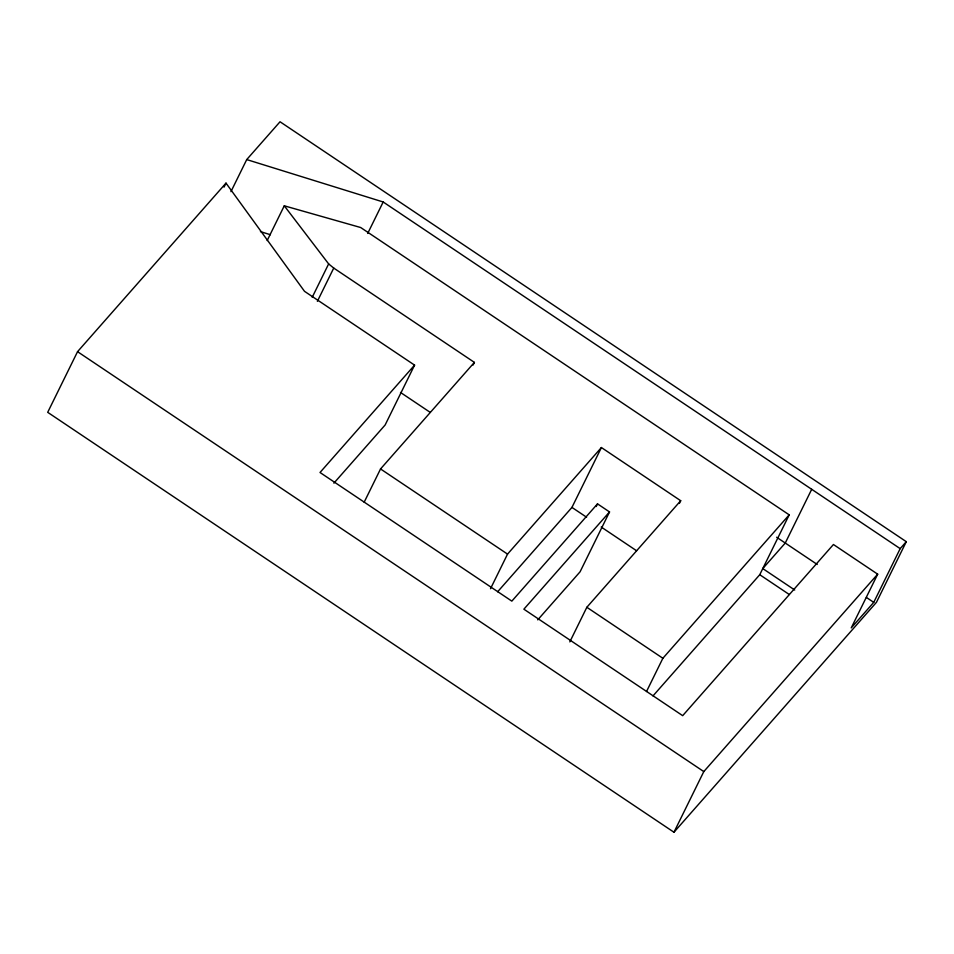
<?xml version="1.0" encoding="UTF-8"?>
<svg xmlns="http://www.w3.org/2000/svg" width="954" height="954" viewBox="0 0 954 954"><rect width="100%" height="100%" fill="white"/><g stroke="black" fill="none" stroke-linecap="round" stroke-linejoin="round"><path stroke-width="1.43" d="M333.9 483.153L385.13 424.995L414.585 365.132L304.505 291.316L226.003 183.12L77.548 351.668L47.7 412.319L673.965 832.234L876.452 602.332L906.3 541.681L280.035 121.766L246.728 159.58L230.951 191.647M224.035 187.127L226.003 183.12M267.18 240.551L284.28 205.814L360.695 227.529L789.208 514.85L759.754 574.713L653.013 695.895M312.208 297.314L328.641 263.912L284.28 205.814M317.372 301.321L333.733 268.074L328.641 263.912M367.707 233.432L383.186 201.986L900.182 548.633L873.745 602.356L851.242 627.911L877.68 574.177L833.438 544.507L682.682 715.667L523.877 609.189L609.534 511.94L597.514 503.867L511.845 601.127L320.019 472.492L414.585 365.132M364.166 502.209L380.539 468.951L474.4 362.389L333.733 268.074M473.089 365.048L474.4 362.389M490.523 588.701L507.54 554.107L601.402 447.545L680.703 500.719L679.391 503.378M497.642 591.778L571.947 507.409L601.402 447.545M596.202 506.526L597.514 503.867M609.534 511.94L580.08 571.792L537.746 619.861M569.824 641.875L586.841 607.281L680.703 500.719M646.514 691.531L662.875 658.272L789.208 514.85M811.699 489.307L785.261 543.041L762.771 568.584L794.718 590.001M673.965 832.234L703.802 771.583L877.68 574.177M900.182 548.633L906.3 541.681M246.728 159.58L383.186 201.986M260.442 231.619L270.399 234.708M776.628 537.245L817.22 564.458M866.363 597.419L873.745 602.356M759.754 574.713L789.244 594.485M400.525 392.464L430.135 412.319M571.947 507.409L586.591 517.223M601.223 527.037L636.604 550.768M380.539 468.951L507.54 554.107M586.841 607.281L662.875 658.272M77.548 351.668L703.802 771.583"/></g></svg>
